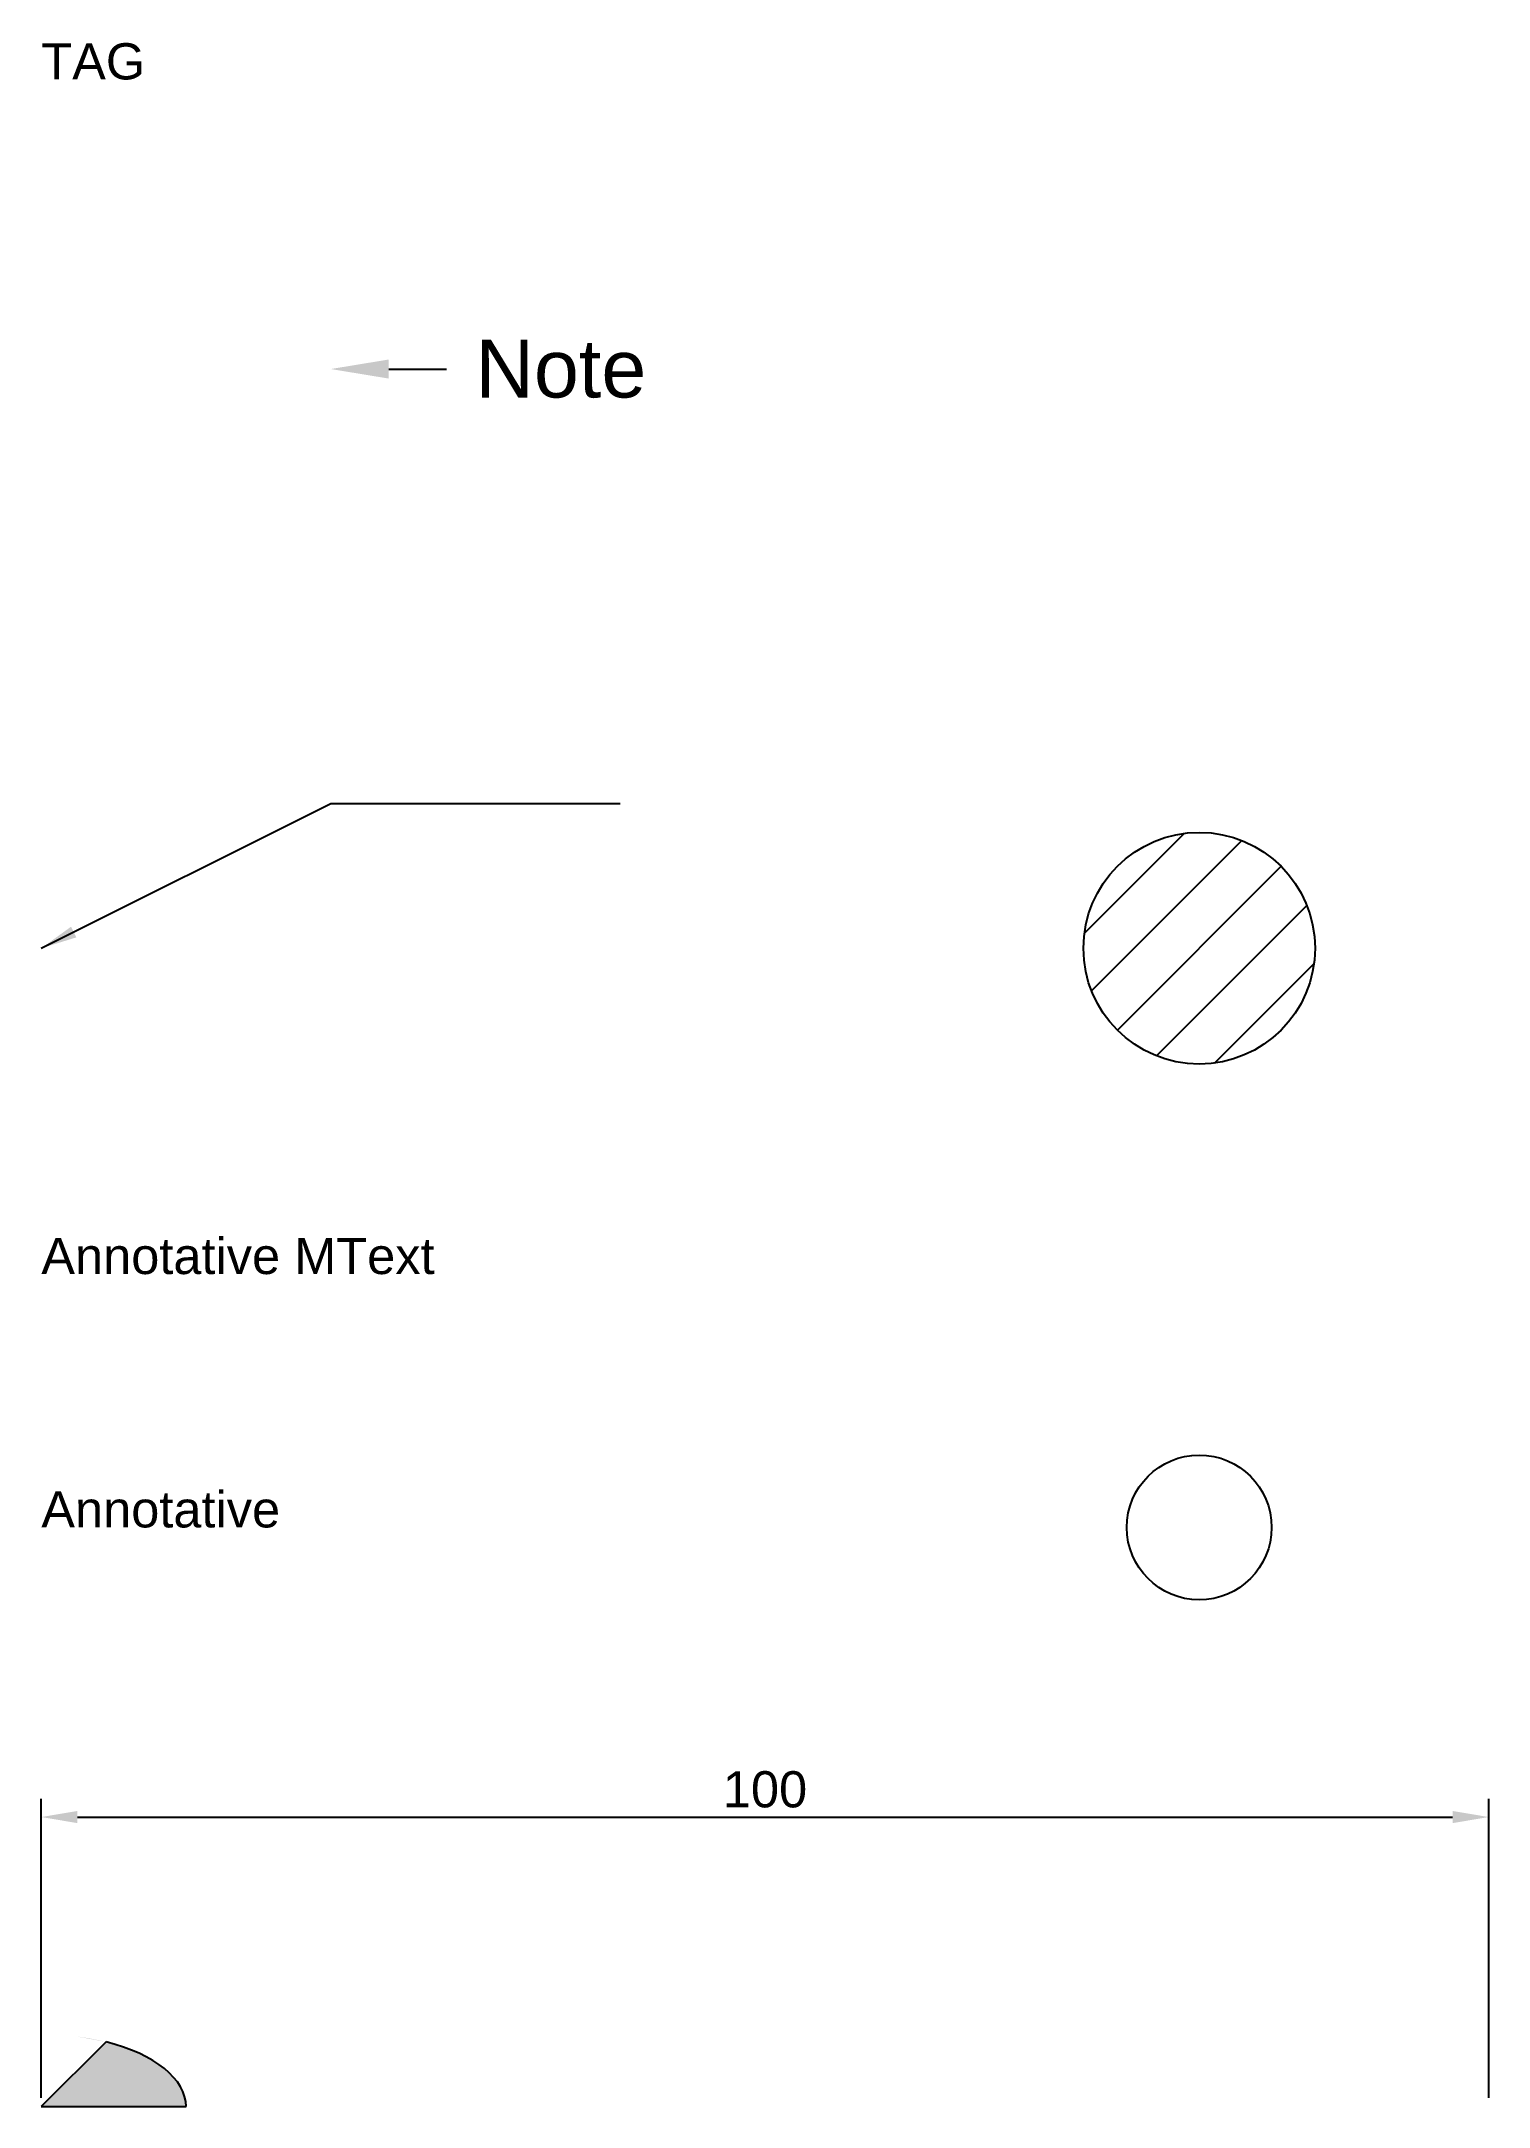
# Model space of a CAD drawing. Header units: millimetres. Extents: x 0 to 100, y 0 to 143.
import ezdxf
from ezdxf import colors
from ezdxf.entities.mleader import LeaderData, LeaderLine
from ezdxf.enums import TextEntityAlignment as Align
from ezdxf.math import Vec2, Vec3

# ---------------------------------------------------------------- set-up
doc = ezdxf.new("R2010")
doc.units = ezdxf.units.MM
doc.styles.get("Standard").update_dxf_attribs({"font": 'arial.ttf'})
doc.dimstyles.new('ISO-25', dxfattribs={"dimtxt": 2.5, "dimasz": 2.5, "dimexe": 1.25, "dimexo": 0.625, "dimtad": 1, "dimtxsty": 'Standard', "dimcen": 2.5, "dimadec": 0, "dimazin": 0, "dimtfac": 1, "dimtmove": 0, "dimatfit": 3, "dimfxl": 1, "dimarcsym": 0})

# ---------------------------------------------------------------- blocks, each defined once
blk = doc.blocks.new('*D2')
at = {"color": 0, "lineweight": -2, "transparency": 16777216}
for p, q in [((0, 0.62), (0, 21.25)), ((2.5, 20), (97.5, 20)), ((100, 0.62), (100, 21.25))]:
    blk.add_line(p, q, dxfattribs=at)
at = {"color": 0, "transparency": 16777216}
for points in [[(2.5, 20.42), (2.5, 19.58), (0, 20)], [(97.5, 20.42), (97.5, 19.58), (100, 20)]]:
    blk.add_solid(points, dxfattribs=at)
at = {"layer": 'Defpoints', "color": 0, "transparency": 16777216}
for p in [(100, 20), (0, 0), (100, 0)]:
    blk.add_point(p, dxfattribs=at)
at = {"color": 0, "transparency": 16777216, "insert": (50, 21.9), "char_height": 2.5, "attachment_point": 5}
blk.add_mtext('100', dxfattribs=at)
blk = doc.blocks.new('INVESTIGATE_BLOCK')
blk.add_circle((0, 0), 5)

msp = doc.modelspace()

# ---------------------------------------------------------------- hatches: boundary and pattern name
h = msp.add_hatch()
h.set_pattern_fill('ANSI31', color=256, style=0)
edge = h.paths.add_edge_path(flags=16)
edge.add_arc((80, 80), 8, 0, 360)
h = msp.add_hatch(color=256)
edge = h.paths.add_edge_path(flags=16)
edge.add_line((0, 0), (10, 0))
edge.add_ellipse((0, 0), major_axis=(10, 0), ratio=0.5, start_angle=0, end_angle=63.43495)
edge.add_line((4.472, 4.472), (0, 0))

# ---------------------------------------------------------------- linework, layer by layer
for p, q in [((4.472, 4.472), (0, 0)), ((0, 0), (10, 0))]:
    msp.add_line(p, q)
msp.add_circle((80, 80), 8)
msp.add_ellipse((0, 0), major_axis=(10, 0), ratio=0.5, start_param=0, end_param=1.1071487)

# ---------------------------------------------------------------- block references
msp.add_blockref('INVESTIGATE_BLOCK', (80, 40))

# ---------------------------------------------------------------- texts
msp.add_text('Annotative', height=2.5).set_placement((0, 40))
at = {"insert": (0, 60), "char_height": 2.5, "width": 30, "attachment_point": 1}
msp.add_mtext('Annotative MText', dxfattribs=at)
at = {"lineweight": 30}
msp.add_attdef('TAG', text='Value', height=2.5, dxfattribs=at).set_placement((0, 142.5), align=Align.TOP_LEFT)

# ---------------------------------------------------------------- dimensions: what is measured, and where the dimension line sits
dim = msp.add_aligned_dim(p1=(0, 0), p2=(100, 0), distance=20, dimstyle='ISO-25', override={"dimscale": 0})
dim.commit()
dim.dimension.update_dxf_attribs({"geometry": '*D2', "text_midpoint": (50, 21.901)})

# ---------------------------------------------------------------- leaders
msp.add_leader([(0, 80), (20, 90), (40, 90)], dimstyle='ISO-25', override={"dimscale": 0})
ml = msp.add_multileader_mtext('Standard')
ml.set_content('Note', color=256)
ml.set_leader_properties()
ml.build(insert=Vec2(0, 0))
ctx = ml.context
ctx.base_point = Vec3(28, 120)
notes = []
notes.append((ctx, [(0, (1, 1, 0), (20, 120), (1, 0), 8, [(0, [], 0, [])])]))
ctx.mtext.insert, ctx.mtext.flow_direction = Vec3(30, 122.033), 5
for ctx, leaders in notes:
    for number, flags, end, landing, length, lines in leaders:
        leader = LeaderData()
        leader.index, (leader.has_last_leader_line, leader.has_dogleg_vector, leader.attachment_direction) = number, flags
        leader.last_leader_point, leader.dogleg_vector, leader.dogleg_length = Vec3(end), Vec3(landing), length
        for number, points, colour, breaks in lines:
            line = LeaderLine()
            line.index, line.vertices, line.color, line.breaks = number, Vec3.list(points), colors.encode_raw_color(colour), breaks
            leader.lines.append(line)
        ctx.leaders.append(leader)

doc.saveas('drawing.dxf')
